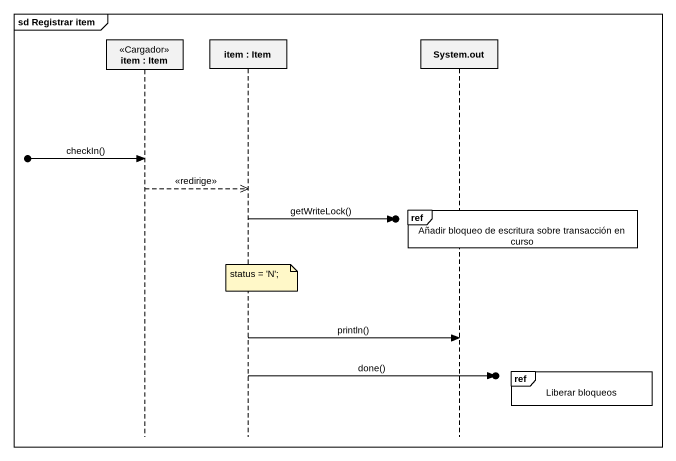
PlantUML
@startuml
mainframe sd Registrar item
hide footbox
participant "item : Item" as item <<Cargador>>
participant "item : Item" as item_2
participant "System.out" as System_out

[o-> item : checkIn()
item -->> item_2 : <<redirige>>
ref over System_out : Añadir bloqueo de escritura sobre transacción en curso
item_2 ->o] : getWriteLock()
note over item_2 : status = 'N';
item_2 -> System_out : println()
ref over System_out : Liberar bloqueos
item_2 ->o] : done()
@enduml
